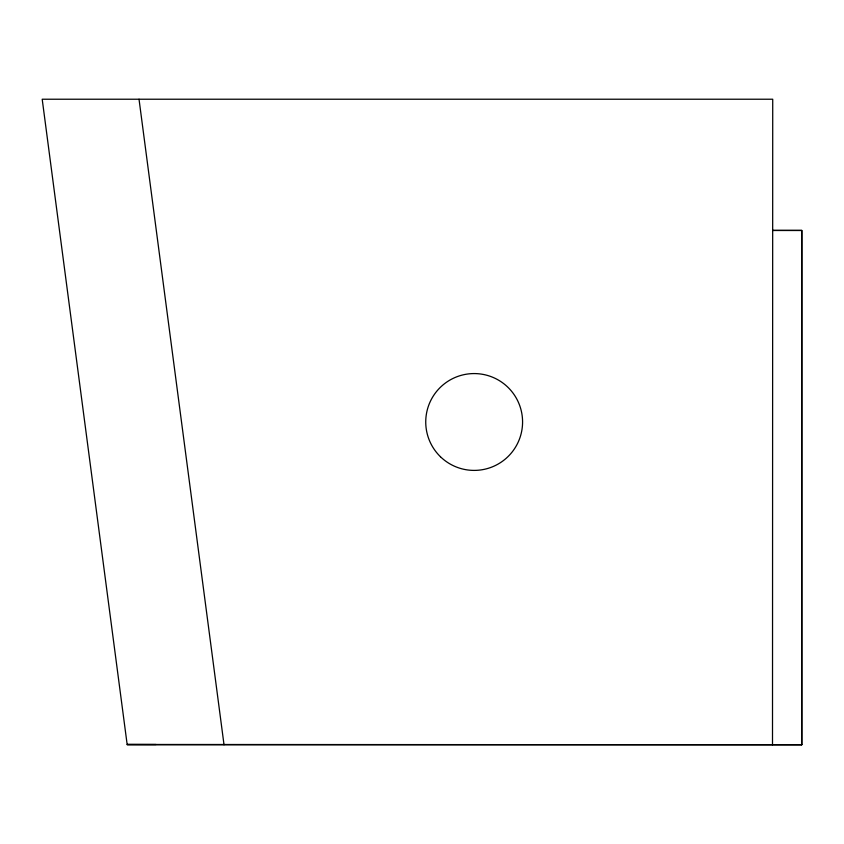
<?xml version="1.0" encoding="UTF-8"?>
<svg xmlns="http://www.w3.org/2000/svg" width="844" height="844" viewBox="0 0 844 844"><rect width="100%" height="100%" fill="white"/><g stroke="black" fill="none" stroke-linecap="round" stroke-linejoin="round"><path stroke-width="1.27" d="M772.787 230.433L801.8 230.444L801.768 744.756L801.768 230.433L772.724 230.433M772.503 744.767L772.724 99.223L42.2 99.223L127.191 744.756L801.768 744.756M801.589 744.777L127.191 744.461L156.056 744.503M139.028 99.223L224.019 744.756M440.462 456.752A48.414 48.414 0 0 0 521.117 433.784A48.414 48.414 0 0 0 460.898 375.422A48.414 48.414 0 0 0 440.462 456.752"/></g></svg>
